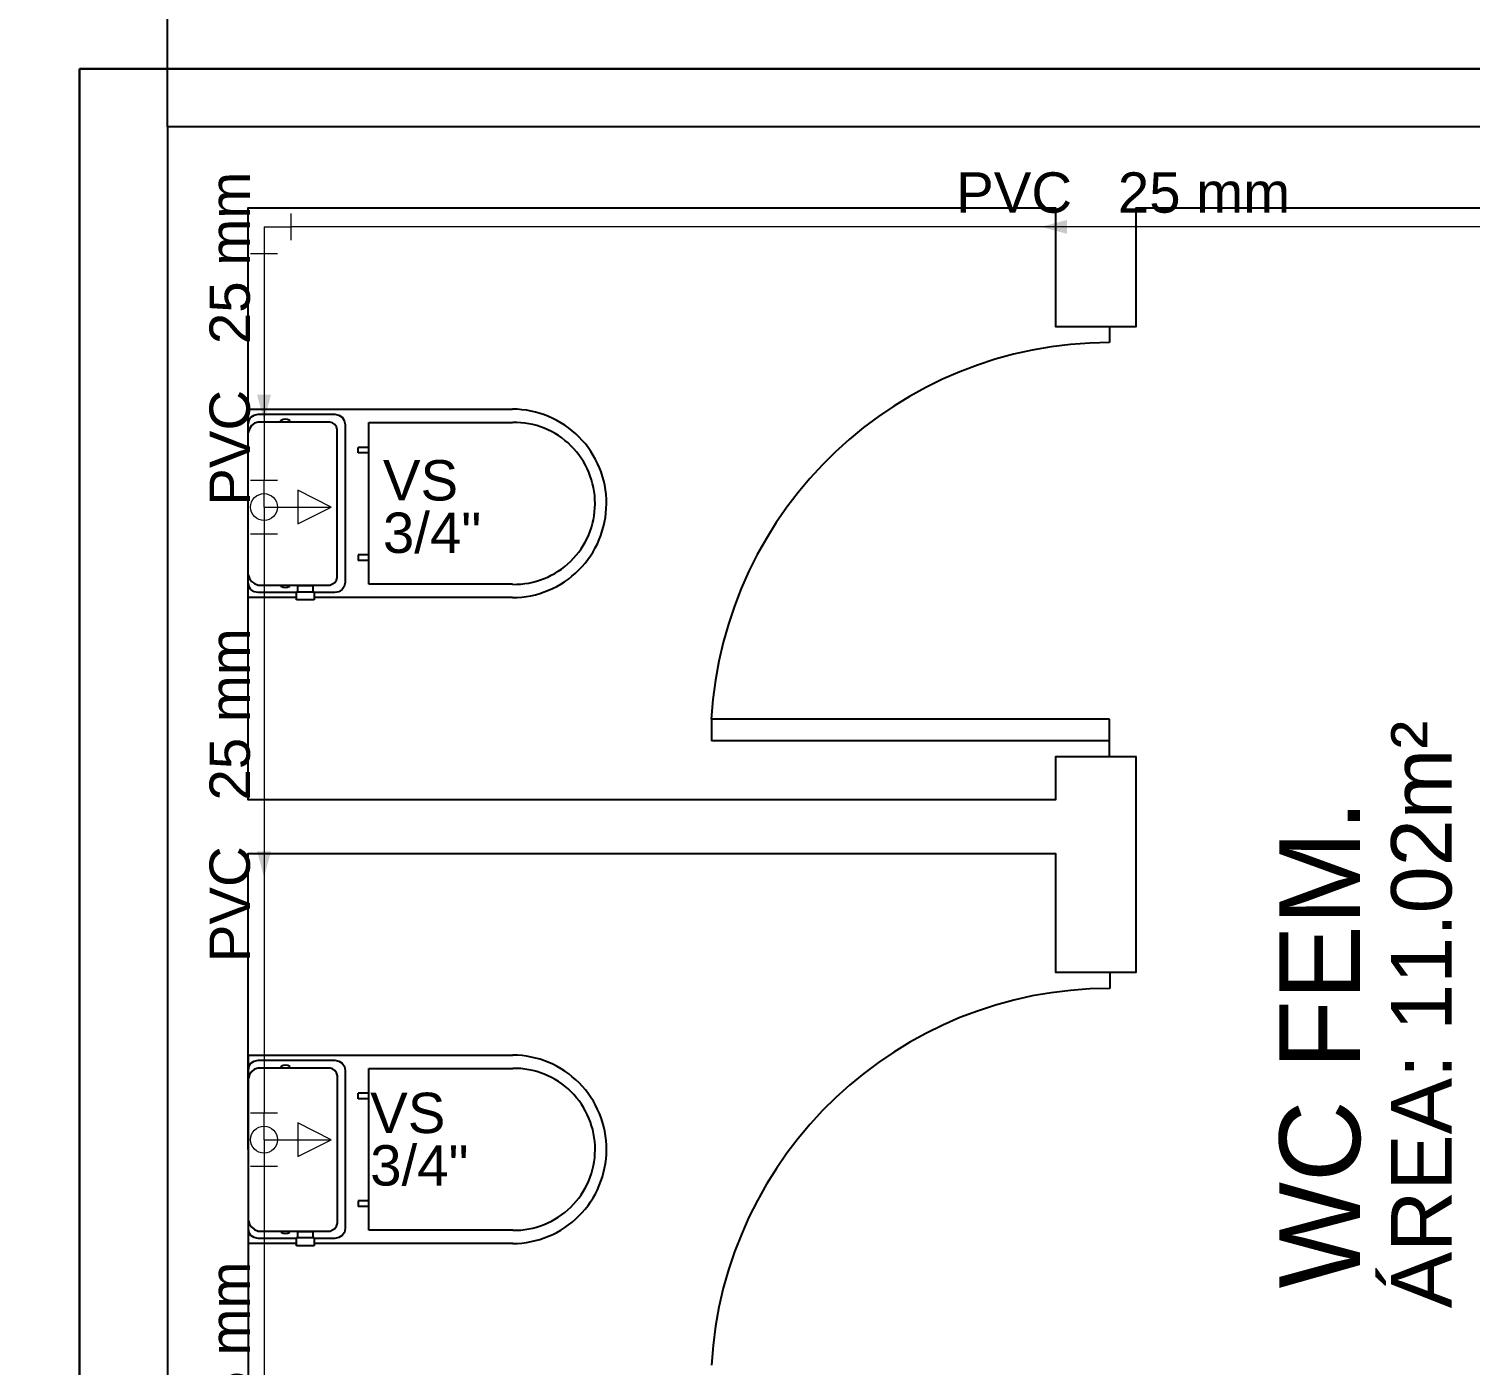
# Model space of a CAD drawing. Header units: millimetres. Extents: x 40 to 499, y -93 to 187.
# Drawn here: x 145.6 to 150.96, y 5.99 to 10.95 of the extents above; entities that cross this region are included whole.
import ezdxf

# ---------------------------------------------------------------- set-up
doc = ezdxf.new("R2010")
doc.units = ezdxf.units.MM
doc.header["$MEASUREMENT"] = 0
doc.layers.add('. Layaot', color=8, linetype='Continuous')
doc.layers.add('PROIEZIONI_finissime', color=251, linetype='Continuous')
for name, color, linetype, lineweight in [('AF-Condutos', 4, 'Continuous', 5), ('AF-Conexões', 9, 'Continuous', 5), ('AF-Sentido conduto', 9, 'Continuous', 5), ('AF-Textos conduto', 7, 'Continuous', 5), ('DI-Detalhes', 1, 'Continuous', 30), ('Textos', 7, 'Continuous', 5)]:
    doc.layers.add(name, color=color, linetype=linetype, lineweight=lineweight)
doc.styles.add('Arial', font='arial.ttf')

msp = doc.modelspace()

# ---------------------------------------------------------------- hatches: boundary and pattern name
at = {"layer": 'AF-Sentido conduto', "linetype": 'Continuous'}
for points in [[(149.3627, 10.2157), (149.4593, 10.1898), (149.4593, 10.2416)], [(146.4748, 9.4951), (146.5006, 9.5917), (146.4489, 9.5917)], [(146.4748, 7.799), (146.5006, 7.8956), (146.4489, 7.8956)]]:
    msp.add_hatch(color=1, dxfattribs=at).paths.add_polyline_path(points)

# ---------------------------------------------------------------- linework, layer by layer
at = {"layer": '. Layaot'}
for p, q in [((146.4162, 9.5341), (146.4176, 9.5369)), ((146.4176, 9.5369), (146.4203, 9.5382)), ((146.4203, 9.5382), (146.423, 9.5382)), ((146.423, 9.5382), (147.3986, 9.5382)), ((146.4162, 9.5314), (146.4162, 9.5341)), ((146.4162, 9.515), (146.4162, 9.5314)), ((146.4162, 9.1869), (146.4162, 9.515)), ((146.4162, 9.4808), (146.4189, 9.4958)), ((146.4189, 9.4958), (146.4258, 9.5082)), ((146.4258, 9.5082), (146.4381, 9.5164)), ((146.4394, 9.4863), (146.4285, 9.4781)), ((146.4381, 9.5164), (146.4531, 9.5191)), ((146.4531, 9.4904), (146.4394, 9.4863)), ((146.4531, 9.5191), (146.7375, 9.5191)), ((146.7197, 9.4904), (146.4531, 9.4904)), ((146.5365, 9.4958), (146.5365, 9.4945)), ((146.5379, 9.4958), (146.5365, 9.4958)), ((146.5365, 9.4945), (146.5365, 9.4904)), ((146.5461, 9.4999), (146.5379, 9.4958)), ((146.5543, 9.5013), (146.5461, 9.4999)), ((146.5625, 9.4999), (146.5543, 9.5013)), ((146.5707, 9.4958), (146.5625, 9.4999)), ((146.5707, 9.4945), (146.5707, 9.4958)), ((146.5707, 9.4904), (146.5707, 9.4945)), ((146.7293, 9.4876), (146.7197, 9.4904)), ((146.7375, 9.4808), (146.7293, 9.4876)), ((146.7375, 9.5191), (146.7525, 9.5164)), ((146.7443, 9.4726), (146.7375, 9.4808)), ((146.7525, 9.5164), (146.7648, 9.5082)), ((146.7648, 9.5082), (146.773, 9.4958)), ((146.773, 9.4958), (146.7757, 9.4808)), ((146.7757, 9.4808), (146.7757, 9.1869)), ((146.864, 9.4891), (147.3986, 9.4891)), ((146.864, 8.8874), (146.864, 9.4891)), ((146.4203, 9.4658), (146.4162, 9.4521)), ((146.4285, 9.4781), (146.4203, 9.4658)), ((146.747, 9.4617), (146.7443, 9.4726)), ((146.747, 9.1869), (146.747, 9.4617)), ((146.824, 9.3764), (146.824, 9.3964)), ((146.864, 9.3964), (146.824, 9.3964)), ((146.864, 9.3764), (146.824, 9.3764)), ((146.4162, 8.8615), (146.4162, 9.1869)), ((146.747, 8.9135), (146.747, 9.1869)), ((146.7757, 9.1869), (146.7757, 8.8943)), ((146.864, 8.9964), (146.824, 8.9964)), ((146.824, 8.9964), (146.824, 8.9764)), ((146.864, 8.9764), (146.824, 8.9764)), ((146.4162, 8.923), (146.4203, 8.9094)), ((146.4189, 8.8793), (146.4162, 8.8943)), ((146.4203, 8.9094), (146.4285, 8.8984)), ((146.4285, 8.8984), (146.4394, 8.8902)), ((146.7293, 8.8889), (146.7375, 8.8943)), ((146.7375, 8.8943), (146.7443, 8.9025)), ((146.7443, 8.9025), (146.747, 8.9135)), ((146.7757, 8.8943), (146.773, 8.8793)), ((146.4162, 8.8437), (146.4162, 8.8615)), ((146.4162, 8.8424), (146.4162, 8.8437)), ((146.4176, 8.8396), (146.4162, 8.8424)), ((146.4203, 8.8383), (146.4176, 8.8396)), ((146.4258, 8.8683), (146.4189, 8.8793)), ((146.423, 8.8383), (146.4203, 8.8383)), ((146.5953, 8.8383), (146.423, 8.8383)), ((146.4381, 8.8601), (146.4258, 8.8683)), ((146.4531, 8.8574), (146.4381, 8.8601)), ((146.4394, 8.8902), (146.4531, 8.8847)), ((146.4531, 8.8847), (146.7197, 8.8847)), ((146.5953, 8.8574), (146.4531, 8.8574)), ((146.5365, 8.8847), (146.5365, 8.882)), ((146.5365, 8.882), (146.5365, 8.8806)), ((146.5365, 8.8806), (146.5379, 8.8806)), ((146.5379, 8.8806), (146.5461, 8.8765)), ((146.5461, 8.8765), (146.5543, 8.8752)), ((146.5543, 8.8752), (146.5625, 8.8765)), ((146.5625, 8.8765), (146.5707, 8.8806)), ((146.5707, 8.882), (146.5707, 8.8847)), ((146.5707, 8.8806), (146.5707, 8.882)), ((146.5953, 8.8601), (146.6609, 8.8601)), ((146.5953, 8.8383), (146.5953, 8.8601)), ((146.5953, 8.8301), (146.5953, 8.8383)), ((146.5994, 8.882), (146.5994, 8.8601)), ((146.6568, 8.882), (146.5994, 8.882)), ((146.6568, 8.8601), (146.6568, 8.882)), ((146.6609, 8.8601), (146.6609, 8.8383)), ((146.7375, 8.8574), (146.6609, 8.8574)), ((147.3986, 8.8383), (146.6609, 8.8383)), ((146.6609, 8.8383), (146.6609, 8.8301)), ((146.7197, 8.8847), (146.7293, 8.8889)), ((146.7525, 8.8601), (146.7375, 8.8574)), ((146.7648, 8.8683), (146.7525, 8.8601)), ((146.773, 8.8793), (146.7648, 8.8683)), ((147.3986, 8.8874), (146.864, 8.8874)), ((146.6609, 8.8301), (146.5953, 8.8301)), ((146.4165, 7.1338), (146.4178, 7.1365)), ((146.4165, 7.1311), (146.4165, 7.1338)), ((146.4165, 7.1147), (146.4165, 7.1311)), ((146.4178, 7.1365), (146.4206, 7.1379)), ((146.4206, 7.1379), (146.4233, 7.1379)), ((146.4233, 7.1379), (147.3988, 7.1379)), ((146.4165, 6.7865), (146.4165, 7.1147)), ((146.4165, 7.0805), (146.4192, 7.0955)), ((146.4192, 7.0955), (146.426, 7.1078)), ((146.4288, 7.0777), (146.4206, 7.0654)), ((146.426, 7.1078), (146.4383, 7.116)), ((146.4397, 7.0859), (146.4288, 7.0777)), ((146.4383, 7.116), (146.4534, 7.1188)), ((146.4534, 7.09), (146.4397, 7.0859)), ((146.4534, 7.1188), (146.7377, 7.1188)), ((146.72, 7.09), (146.4534, 7.09)), ((146.5368, 7.0955), (146.5368, 7.0941)), ((146.5381, 7.0955), (146.5368, 7.0955)), ((146.5368, 7.0941), (146.5368, 7.09)), ((146.5463, 7.0996), (146.5381, 7.0955)), ((146.5545, 7.101), (146.5463, 7.0996)), ((146.5627, 7.0996), (146.5545, 7.101)), ((146.5709, 7.0955), (146.5627, 7.0996)), ((146.5709, 7.0941), (146.5709, 7.0955)), ((146.5709, 7.09), (146.5709, 7.0941)), ((146.7295, 7.0873), (146.72, 7.09)), ((146.7377, 7.0805), (146.7295, 7.0873)), ((146.7377, 7.1188), (146.7528, 7.116)), ((146.7446, 7.0723), (146.7377, 7.0805)), ((146.7473, 7.0613), (146.7446, 7.0723)), ((146.7528, 7.116), (146.7651, 7.1078)), ((146.7651, 7.1078), (146.7733, 7.0955)), ((146.7733, 7.0955), (146.776, 7.0805)), ((146.776, 7.0805), (146.776, 6.7865)), ((146.8643, 7.0888), (147.3988, 7.0888)), ((146.8643, 6.4871), (146.8643, 7.0888)), ((146.4206, 7.0654), (146.4165, 7.0518)), ((146.7473, 6.7865), (146.7473, 7.0613)), ((146.8243, 6.976), (146.8243, 6.996)), ((146.8643, 6.996), (146.8243, 6.996)), ((146.8643, 6.976), (146.8243, 6.976)), ((146.4165, 6.4612), (146.4165, 6.7865)), ((146.7473, 6.5131), (146.7473, 6.7865)), ((146.776, 6.7865), (146.776, 6.494)), ((146.8643, 6.596), (146.8243, 6.596)), ((146.8243, 6.596), (146.8243, 6.576)), ((146.8643, 6.576), (146.8243, 6.576)), ((146.4165, 6.5227), (146.4206, 6.509)), ((146.4192, 6.4789), (146.4165, 6.494)), ((146.4206, 6.509), (146.4288, 6.4981)), ((146.4288, 6.4981), (146.4397, 6.4899)), ((146.4397, 6.4899), (146.4534, 6.4844)), ((146.4534, 6.4844), (146.72, 6.4844)), ((146.5368, 6.4844), (146.5368, 6.4817)), ((146.5368, 6.4817), (146.5368, 6.4803)), ((146.5709, 6.4817), (146.5709, 6.4844)), ((146.5709, 6.4803), (146.5709, 6.4817)), ((146.5996, 6.4817), (146.5996, 6.4598)), ((146.6571, 6.4817), (146.5996, 6.4817)), ((146.6571, 6.4598), (146.6571, 6.4817)), ((146.72, 6.4844), (146.7295, 6.4885)), ((146.7295, 6.4885), (146.7377, 6.494)), ((146.7377, 6.494), (146.7446, 6.5022)), ((146.7446, 6.5022), (146.7473, 6.5131)), ((146.776, 6.494), (146.7733, 6.4789)), ((147.3988, 6.4871), (146.8643, 6.4871)), ((146.4165, 6.4434), (146.4165, 6.4612)), ((146.4165, 6.442), (146.4165, 6.4434)), ((146.4178, 6.4393), (146.4165, 6.442)), ((146.4206, 6.4379), (146.4178, 6.4393)), ((146.426, 6.468), (146.4192, 6.4789)), ((146.4233, 6.4379), (146.4206, 6.4379)), ((146.5955, 6.4379), (146.4233, 6.4379)), ((146.4383, 6.4598), (146.426, 6.468)), ((146.4534, 6.4571), (146.4383, 6.4598)), ((146.5955, 6.4571), (146.4534, 6.4571)), ((146.5368, 6.4803), (146.5381, 6.4803)), ((146.5381, 6.4803), (146.5463, 6.4762)), ((146.5463, 6.4762), (146.5545, 6.4748)), ((146.5545, 6.4748), (146.5627, 6.4762)), ((146.5627, 6.4762), (146.5709, 6.4803)), ((146.5955, 6.4598), (146.6612, 6.4598)), ((146.5955, 6.4379), (146.5955, 6.4598)), ((146.5955, 6.4297), (146.5955, 6.4379)), ((146.6612, 6.4297), (146.5955, 6.4297)), ((146.6612, 6.4598), (146.6612, 6.4379)), ((146.7377, 6.4571), (146.6612, 6.4571)), ((147.3988, 6.4379), (146.6612, 6.4379)), ((146.6612, 6.4379), (146.6612, 6.4297)), ((146.7528, 6.4598), (146.7377, 6.4571)), ((146.7651, 6.468), (146.7528, 6.4598)), ((146.7733, 6.4789), (146.7651, 6.468))]:
    msp.add_line(p, q, dxfattribs=at)
at = {"layer": '. Layaot', "color": 7, "lineweight": 0}
for p, q in [((146.5953, 8.8601), (146.5953, 8.8383)), ((146.6609, 8.8601), (146.5953, 8.8601)), ((146.5953, 8.8383), (146.5953, 8.8301)), ((146.5994, 8.882), (146.5994, 8.8601)), ((146.6568, 8.882), (146.5994, 8.882)), ((146.5994, 8.8601), (146.6568, 8.8601)), ((146.6568, 8.8601), (146.6568, 8.882)), ((146.6609, 8.8383), (146.6609, 8.8601)), ((146.6609, 8.8301), (146.6609, 8.8383)), ((146.5953, 8.8301), (146.6609, 8.8301)), ((146.5996, 6.4817), (146.5996, 6.4598)), ((146.6571, 6.4817), (146.5996, 6.4817)), ((146.6571, 6.4598), (146.6571, 6.4817)), ((146.5955, 6.4598), (146.5955, 6.4379)), ((146.6612, 6.4598), (146.5955, 6.4598)), ((146.5955, 6.4379), (146.5955, 6.4297)), ((146.5955, 6.4297), (146.6612, 6.4297)), ((146.5996, 6.4598), (146.6571, 6.4598)), ((146.6612, 6.4379), (146.6612, 6.4598)), ((146.6612, 6.4297), (146.6612, 6.4379))]:
    msp.add_line(p, q, dxfattribs=at)
at = {"layer": '. Layaot'}
for centre, radius, start, end in [((147.3972, 9.1882), 0.35, 44.7762, 89.7762), ((147.404, 9.1882), 0.3009, 45.3515, 90.9397), ((147.3972, 9.1882), 0.35, 359.7762, 44.7762), ((147.404, 9.1882), 0.3009, 359.7633, 45.3515), ((147.404, 9.1882), 0.3009, 314.4118, 359.7633), ((147.3972, 9.1882), 0.35, 315, 359.7762), ((147.404, 9.1882), 0.3009, 269.0603, 314.4118), ((147.3972, 9.1882), 0.35, 270.2238, 315), ((147.3975, 6.7879), 0.35, 44.7762, 89.7762), ((147.4042, 6.7879), 0.3009, 45.3515, 90.9397), ((147.3975, 6.7879), 0.35, 359.7762, 44.7762), ((147.4042, 6.7879), 0.3009, 359.7633, 45.3515), ((147.4042, 6.7879), 0.3009, 314.4118, 359.7633), ((147.3975, 6.7879), 0.35, 315, 359.7762), ((147.3975, 6.7879), 0.35, 270.2238, 315), ((147.4042, 6.7879), 0.3009, 269.0603, 314.4118)]:
    msp.add_arc(centre, radius, start, end, dxfattribs=at)
msp.add_circle((169.9457, 37.0375), 130.1832)
at = {"layer": 'AF-Condutos'}
for p, q in [((152.5506, 10.2157), (146.5748, 10.2157)), ((146.4748, 10.1157), (146.4748, 9.2744)), ((146.4748, 9.0744), (146.4748, 6.9237)), ((146.4748, 6.7237), (146.4748, 4.5679))]:
    msp.add_line(p, q, dxfattribs=at)
at = {"layer": 'AF-Conexões', "color": 5}
for p, q in [((146.5748, 10.2657), (146.5748, 10.1657)), ((146.4748, 10.2157), (146.5748, 10.2157)), ((146.4748, 10.2157), (146.4748, 10.1157)), ((146.5248, 10.1157), (146.4248, 10.1157)), ((146.4248, 9.2744), (146.5248, 9.2744)), ((146.4748, 9.1744), (146.4748, 9.2744)), ((146.7248, 9.1744), (146.5998, 9.2369)), ((146.5998, 9.2369), (146.5998, 9.1119)), ((146.4748, 9.1744), (146.4748, 9.0744)), ((146.4748, 9.1744), (146.7248, 9.1744)), ((146.5998, 9.1119), (146.7248, 9.1744)), ((146.5248, 9.0744), (146.4248, 9.0744)), ((146.4248, 6.9237), (146.5248, 6.9237)), ((146.4748, 6.8237), (146.4748, 6.9237)), ((146.7248, 6.8237), (146.5998, 6.8862)), ((146.5998, 6.8862), (146.5998, 6.7612)), ((146.4748, 6.8237), (146.4748, 6.7237)), ((146.4748, 6.8237), (146.7248, 6.8237)), ((146.5998, 6.7612), (146.7248, 6.8237)), ((146.5248, 6.7237), (146.4248, 6.7237))]:
    msp.add_line(p, q, dxfattribs=at)
for centre in [(146.4748, 9.1744), (146.4748, 9.1744), (146.4748, 6.8237), (146.4748, 6.8237)]:
    msp.add_circle(centre, 0.05, dxfattribs=at)
at = {"layer": 'AF-Sentido conduto', "color": 1}
for points in [[(149.7627, 10.2157), (149.3627, 10.2157)], [(146.4748, 9.8951), (146.4748, 9.4951)], [(146.4748, 8.199), (146.4748, 7.799)]]:
    msp.add_lwpolyline(points, dxfattribs=at)
at = {"layer": 'DI-Detalhes', "color": 6}
msp.add_lwpolyline([(145.7887, 10.803), (153.246, 10.803), (153.246, 3.1499), (145.7887, 3.1499), (145.7887, 10.803)], dxfattribs=at)
at = {"layer": 'PROIEZIONI_finissime'}
for p, q in [((149.617, 9.8459), (149.617, 9.7859)), ((149.617, 8.3859), (148.137, 8.3859)), ((148.137, 8.3859), (148.137, 8.3059)), ((149.617, 8.2459), (149.617, 8.3859)), ((149.617, 8.3059), (148.137, 8.3059)), ((149.6174, 7.4459), (149.6174, 7.3859))]:
    msp.add_line(p, q, dxfattribs=at)
for points in [[(146.1164, 10.5869), (146.1164, 12.9869), (153.0165, 12.9869), (153.0165, 17.0868), (155.8761, 17.0868)], [(149.717, 8.2459), (149.4165, 8.2459), (149.4165, 8.0869), (146.4163, 8.0869), (146.4161, 10.2869), (149.4165, 10.2869), (149.4165, 9.8459), (149.7159, 9.8459), (149.7159, 10.2869), (152.7166, 10.2869), (152.7166, 5.2211), (153.0166, 5.2211), (153.0166, 10.5869), (146.1164, 10.5869), (146.1165, -6.1531)], [(153.0166, 2.7726), (153.0166, 3.5011), (152.7166, 3.5011), (152.7166, 3.2869), (149.7165, 3.2869), (149.7165, 3.4386), (149.4165, 3.4386), (149.4165, 3.2869), (146.4168, 3.2869), (146.4166, 5.4869), (149.4165, 5.4869), (149.4165, 5.0386), (149.7165, 5.0387), (149.7174, 5.8459), (149.4165, 5.8459), (149.4165, 5.6869), (146.4166, 5.6865), (146.4163, 7.8869), (149.4165, 7.8869), (149.4165, 7.4459), (149.7163, 7.4459), (149.7163, 8.2459)]]:
    msp.add_lwpolyline(points, dxfattribs=at)
for centre in [(149.6187, 8.3018), (149.6191, 5.9018)]:
    msp.add_arc(centre, 1.4841, 90.065, 176.7527, dxfattribs=at)

# ---------------------------------------------------------------- texts
at = {"layer": 'AF-Textos conduto', "char_height": 0.15, "rotation": 90.0002, "line_spacing_factor": 0.6, "style": 'Arial'}
for s, insert, width, attachment_point in [('25 mm', (146.4243, 9.7801), 1.280716, 7), ('PVC', (146.4243, 9.6101), 0.862043, 9), ('25 mm', (146.4243, 8.084), 1.280716, 7), ('PVC', (146.4243, 7.914), 0.862043, 9), ('25 mm', (146.4243, 5.7308), 1.280716, 7)]:
    msp.add_mtext(s, dxfattribs=dict(at, insert=insert, width=width, attachment_point=attachment_point))
at = {"layer": 'AF-Textos conduto', "char_height": 0.15, "line_spacing_factor": 0.6, "style": 'Arial'}
for s, insert, width, attachment_point in [('PVC', (149.4777, 10.2662), 0.862043, 9), ('25 mm', (149.6477, 10.2662), 1.280716, 7)]:
    msp.add_mtext(s, dxfattribs=dict(at, insert=insert, width=width, attachment_point=attachment_point))
at = {"layer": 'PROIEZIONI_finissime', "rotation": 90.0002, "line_spacing_factor": 0.9, "style": 'Arial'}
for s, insert, char_height, width, attachment_point in [('ÁREA: 11.02m²', (150.7772, 7.2891), 0.225, 4.367264, 5), ('WC FEM.', (150.5522, 6.2711), 0.3, 3.632012, 7)]:
    msp.add_mtext(s, dxfattribs=dict(at, insert=insert, char_height=char_height, width=width, attachment_point=attachment_point))
at = {"layer": 'Textos', "char_height": 0.15, "attachment_point": 7, "line_spacing_factor": 0.6, "style": 'Arial'}
for s, insert, width in [('VS', (146.9165, 9.1969), 0.559299), ('3/4"', (146.9165, 9.0019), 0.73125), ('VS', (146.8692, 6.8462), 0.559299), ('3/4"', (146.8692, 6.6512), 0.73125)]:
    msp.add_mtext(s, dxfattribs=dict(at, insert=insert, width=width))

doc.saveas('drawing.dxf')
